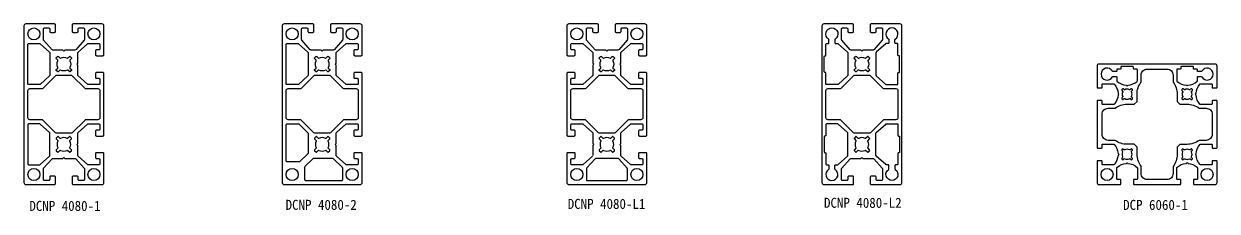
# Model space of a CAD drawing. Extents: x 2157 to 12417, y 247 to 1676.
# Drawn here: x 8692 to 9288, y 1503 to 1596 of the extents above; entities that cross this region are included whole.
import ezdxf

# ---------------------------------------------------------------- set-up
doc = ezdxf.new("R2010")
doc.units = 0
doc.header["$LTSCALE"] = 8
doc.layers.get('0').update_dxf_attribs({"linetype": 'CONTINUOUS'})
doc.layers.add('3', color=3, linetype='CONTINUOUS')
doc.layers.add('AM_0', color=7, linetype='CONTINUOUS', lineweight=30)
doc.styles.add('궁서체', font='')
doc.styles.get('궁서체').set_extended_font_data('GungsuhChe')

msp = doc.modelspace()

# ---------------------------------------------------------------- linework, layer by layer
at = {"color": 7}
for points in [[(9236.53, 1536.21, -0.214256), (9236.9, 1536.04, -0.165853), (9238.78, 1531.58), (9239.29, 1531.06), (9238.78, 1530.54, -0.165853), (9236.9, 1526.08, -0.214256), (9236.53, 1525.91), (9231.09, 1525.91, -0.414214), (9230.79, 1526.21), (9230.79, 1527.61, 0.414214), (9230.49, 1527.91), (9228.59, 1527.91, 0.414214), (9228.29, 1527.61), (9228.29, 1518.06), (9228.29, 1517.06, 0.414214), (9229.29, 1516.06), (9230.29, 1516.06), (9239.84, 1516.06, 0.414214), (9240.14, 1516.36), (9240.14, 1518.26, 0.414214), (9239.84, 1518.56), (9238.44, 1518.56, -0.414214), (9238.14, 1518.86), (9238.14, 1524.38, -0.210977), (9238.24, 1524.6, -0.176355), (9242.99, 1526.55), (9243.29, 1526.86), (9243.6, 1526.55, -0.176355), (9248.35, 1524.6, -0.210977), (9248.44, 1524.38), (9248.44, 1518.86, -0.414214), (9248.14, 1518.56), (9246.74, 1518.56, 0.414214), (9246.44, 1518.26), (9246.44, 1516.36, 0.414214), (9246.74, 1516.06), (9269.84, 1516.06, 0.414214), (9270.14, 1516.36), (9270.14, 1518.26, 0.414214), (9269.84, 1518.56), (9268.44, 1518.56, -0.414214), (9268.14, 1518.86), (9268.14, 1524.29, -0.214256), (9268.31, 1524.66, -0.165853), (9272.78, 1526.54), (9273.29, 1527.06), (9273.81, 1526.54, -0.165853), (9278.28, 1524.66, -0.214256), (9278.44, 1524.29), (9278.44, 1518.86, -0.414214), (9278.14, 1518.56), (9276.74, 1518.56, 0.414214), (9276.44, 1518.26), (9276.44, 1516.36, 0.414214), (9276.74, 1516.06), (9286.29, 1516.06), (9287.29, 1516.06, 0.414214), (9288.29, 1517.06), (9288.29, 1518.06), (9288.29, 1527.61, 0.414214), (9287.99, 1527.91), (9286.09, 1527.91, 0.414214), (9285.79, 1527.61), (9285.79, 1526.21, -0.414214), (9285.49, 1525.91), (9279.97, 1525.91, -0.210977), (9279.75, 1526.01, -0.176355), (9277.8, 1530.75), (9277.49, 1531.06), (9277.8, 1531.36, -0.176355), (9279.75, 1536.11, -0.210977), (9279.97, 1536.21), (9285.49, 1536.21, -0.414214), (9285.79, 1535.91), (9285.79, 1534.51, 0.414214), (9286.09, 1534.21), (9287.99, 1534.21, 0.414214), (9288.29, 1534.51), (9288.29, 1557.61, 0.414214), (9287.99, 1557.91), (9286.09, 1557.91, 0.414214), (9285.79, 1557.61), (9285.79, 1556.21, -0.414214), (9285.49, 1555.91), (9280.06, 1555.91, -0.214256), (9279.69, 1556.08, -0.165853), (9277.81, 1560.54), (9277.29, 1561.06), (9277.81, 1561.58, -0.165853), (9279.69, 1566.04, -0.214256), (9280.06, 1566.21), (9285.49, 1566.21, -0.414214), (9285.79, 1565.91), (9285.79, 1564.51, 0.414214), (9286.09, 1564.21), (9287.99, 1564.21, 0.414214), (9288.29, 1564.51), (9288.29, 1574.06), (9288.29, 1575.06, 0.414214), (9287.29, 1576.06), (9286.29, 1576.06), (9276.74, 1576.06), (9246.74, 1576.06), (9230.29, 1576.06), (9229.29, 1576.06, 0.414214), (9228.29, 1575.06), (9228.29, 1574.06), (9228.29, 1564.51, 0.414214), (9228.59, 1564.21), (9230.49, 1564.21, 0.414214), (9230.79, 1564.51), (9230.79, 1565.91, -0.414214), (9231.09, 1566.21), (9236.61, 1566.21, -0.210977), (9236.84, 1566.11, -0.176355), (9238.79, 1561.36), (9239.09, 1561.06), (9238.79, 1560.75, -0.176355), (9236.84, 1556.01, -0.210977), (9236.61, 1555.91), (9231.09, 1555.91, -0.414214), (9230.79, 1556.21), (9230.79, 1557.61, 0.414214), (9230.49, 1557.91), (9228.59, 1557.91, 0.414214), (9228.29, 1557.61), (9228.29, 1534.51, 0.414214), (9228.59, 1534.21), (9230.49, 1534.21, 0.414214), (9230.79, 1534.51), (9230.79, 1535.91, -0.414214), (9231.09, 1536.21)], [(9246.74, 1573.56, -0.414214), (9246.44, 1573.86), (9246.44, 1574.56, 0.414214), (9246.14, 1574.86), (9240.44, 1574.86, 0.414214), (9240.14, 1574.56), (9240.14, 1573.86, -0.414214), (9239.84, 1573.56), (9238.44, 1573.56, 0.414214), (9238.14, 1573.26), (9238.14, 1572.61, -0.414214), (9237.84, 1572.31), (9236.21, 1572.31, -0.277256), (9235.94, 1572.47, 4.008601), (9235.94, 1569.65, -0.277256), (9236.21, 1569.81), (9237.84, 1569.81, -0.414214), (9238.14, 1569.51), (9238.14, 1567.83, 0.214256), (9238.31, 1567.45, 0.165853), (9242.78, 1565.58), (9243.29, 1565.06), (9243.81, 1565.58, 0.165853), (9248.28, 1567.45, 0.214256), (9248.44, 1567.83), (9248.44, 1573.26, 0.414214), (9248.14, 1573.56)], [(9276.44, 1574.56, 0.414214), (9276.14, 1574.86), (9270.44, 1574.86, 0.414214), (9270.14, 1574.56), (9270.14, 1573.86, -0.414214), (9269.84, 1573.56), (9268.44, 1573.56, 0.414214), (9268.14, 1573.26), (9268.14, 1567.74, 0.210977), (9268.24, 1567.51, 0.176355), (9272.99, 1565.56), (9273.29, 1565.26), (9273.6, 1565.56, 0.176355), (9278.35, 1567.51, 0.210977), (9278.44, 1567.74), (9278.44, 1569.51, -0.414214), (9278.74, 1569.81), (9280.38, 1569.81, -0.277256), (9280.64, 1569.65, 4.008601), (9280.64, 1572.47, -0.277256), (9280.38, 1572.31), (9278.74, 1572.31, -0.414214), (9278.44, 1572.61), (9278.44, 1573.26, 0.414214), (9278.14, 1573.56), (9276.74, 1573.56, -0.414214), (9276.44, 1573.86)], [(9233.79, 1554.06), (9237.29, 1554.06, -0.162278), (9243.29, 1556.06), (9246.88, 1556.06), (9248.29, 1557.47), (9248.29, 1561.06, -0.162278), (9250.29, 1567.06), (9250.29, 1570.56, -0.414214), (9253.29, 1573.56), (9263.29, 1573.56, -0.414214), (9266.29, 1570.56), (9266.29, 1567.06, -0.162278), (9268.29, 1561.06), (9268.29, 1557.47), (9269.71, 1556.06), (9273.29, 1556.06, -0.162278), (9279.29, 1554.06), (9282.79, 1554.06, -0.414214), (9285.79, 1551.06), (9285.79, 1541.06, -0.414214), (9282.79, 1538.06), (9279.29, 1538.06, -0.162278), (9273.29, 1536.06), (9269.71, 1536.06), (9268.29, 1534.64), (9268.29, 1531.06, -0.162278), (9266.29, 1525.06), (9266.29, 1521.56, -0.414214), (9263.29, 1518.56), (9253.29, 1518.56, -0.414214), (9250.29, 1521.56), (9250.29, 1525.12, -0.16117), (9248.31, 1531.08), (9248.31, 1534.67), (9246.89, 1536.08), (9243.31, 1536.08, -0.161693), (9237.32, 1538.06), (9233.79, 1538.06, -0.414214), (9230.79, 1541.06), (9230.79, 1551.06, -0.414214)], [(9245.51, 1562.27, -0.331679), (9245.56, 1562.62), (9245.93, 1562.99, 0.414214), (9245.93, 1563.41), (9245.65, 1563.69, 0.414214), (9245.22, 1563.69), (9244.86, 1563.33, -0.331679), (9244.5, 1563.28, 0.253025), (9242.12, 1563.28, -0.331679), (9241.77, 1563.33), (9241.4, 1563.69, 0.414214), (9240.98, 1563.69), (9240.7, 1563.41, 0.414214), (9240.7, 1562.99), (9241.06, 1562.62, -0.331679), (9241.11, 1562.27, 0.253025), (9241.11, 1559.89, -0.331679), (9241.06, 1559.53), (9240.7, 1559.17, 0.414214), (9240.7, 1558.74), (9240.98, 1558.46, 0.414214), (9241.4, 1558.46), (9241.77, 1558.83, -0.331679), (9242.12, 1558.88, 0.253025), (9244.5, 1558.88, -0.331679), (9244.86, 1558.83), (9245.22, 1558.46, 0.414214), (9245.65, 1558.46), (9245.93, 1558.74, 0.414214), (9245.93, 1559.17), (9245.56, 1559.53, -0.331679), (9245.51, 1559.89, 0.253025)], [(9275.49, 1562.25, -0.331679), (9275.54, 1562.6), (9275.91, 1562.97, 0.414214), (9275.91, 1563.39), (9275.63, 1563.67, 0.414214), (9275.2, 1563.67), (9274.84, 1563.31, -0.331679), (9274.48, 1563.26, 0.253025), (9272.1, 1563.26, -0.331679), (9271.75, 1563.31), (9271.38, 1563.67, 0.414214), (9270.96, 1563.67), (9270.68, 1563.39, 0.414214), (9270.68, 1562.97), (9271.04, 1562.6, -0.331679), (9271.09, 1562.25, 0.253025), (9271.09, 1559.87, -0.331679), (9271.04, 1559.51), (9270.68, 1559.15, 0.414214), (9270.68, 1558.72), (9270.96, 1558.44, 0.414214), (9271.38, 1558.44), (9271.75, 1558.81, -0.331679), (9272.1, 1558.86, 0.253025), (9274.48, 1558.86, -0.331679), (9274.84, 1558.81), (9275.2, 1558.44, 0.414214), (9275.63, 1558.44), (9275.91, 1558.72, 0.414214), (9275.91, 1559.15), (9275.54, 1559.51, -0.331679), (9275.49, 1559.87, 0.253025)], [(9245.91, 1533.01, 0.414214), (9245.91, 1533.43), (9245.63, 1533.71, 0.414214), (9245.2, 1533.71), (9244.84, 1533.35, -0.331679), (9244.48, 1533.3, 0.253025), (9242.1, 1533.3, -0.331679), (9241.75, 1533.35), (9241.38, 1533.71, 0.414214), (9240.96, 1533.71), (9240.68, 1533.43, 0.414214), (9240.68, 1533.01), (9241.04, 1532.64, -0.331679), (9241.09, 1532.29, 0.253025), (9241.09, 1529.91, -0.331679), (9241.04, 1529.55), (9240.68, 1529.19, 0.414214), (9240.68, 1528.76), (9240.96, 1528.48, 0.414214), (9241.38, 1528.48), (9241.75, 1528.85, -0.331679), (9242.1, 1528.9, 0.253025), (9244.48, 1528.9, -0.331679), (9244.84, 1528.85), (9245.2, 1528.48, 0.414214), (9245.63, 1528.48), (9245.91, 1528.76, 0.414214), (9245.91, 1529.19), (9245.54, 1529.55, -0.331679), (9245.49, 1529.91, 0.253025), (9245.49, 1532.29, -0.331679), (9245.54, 1532.64)], [(9275.52, 1529.53, -0.331679), (9275.47, 1529.89, 0.253025), (9275.47, 1532.27, -0.331679), (9275.52, 1532.62), (9275.89, 1532.99, 0.414214), (9275.89, 1533.41), (9275.61, 1533.69, 0.414214), (9275.18, 1533.69), (9274.82, 1533.33, -0.331679), (9274.46, 1533.28, 0.253025), (9272.08, 1533.28, -0.331679), (9271.73, 1533.33), (9271.36, 1533.69, 0.414214), (9270.94, 1533.69), (9270.66, 1533.41, 0.414214), (9270.66, 1532.99), (9271.02, 1532.62, -0.331679), (9271.07, 1532.27, 0.253025), (9271.07, 1529.89, -0.331679), (9271.02, 1529.53), (9270.66, 1529.17, 0.414214), (9270.66, 1528.74), (9270.94, 1528.46, 0.414214), (9271.36, 1528.46), (9271.73, 1528.83, -0.331679), (9272.08, 1528.88, 0.253025), (9274.46, 1528.88, -0.331679), (9274.82, 1528.83), (9275.18, 1528.46, 0.414214), (9275.61, 1528.46), (9275.89, 1528.74, 0.414214), (9275.89, 1529.17)]]:
    msp.add_lwpolyline(points, format="xyb", close=True, dxfattribs=at)
for centre in [(9233.29, 1521.06), (9283.29, 1521.06)]:
    msp.add_circle(centre, 3, dxfattribs=at)
at = {"layer": '3', "color": 7, "lineweight": -3}
for points in [[(8727.88, 1571.41), (8727.88, 1569.46, 0.414214), (8728.38, 1568.96), (8729.58, 1568.96, -0.414214), (8730.08, 1568.46), (8730.08, 1566.31, -0.414214), (8729.58, 1565.81), (8724.08, 1565.81), (8719.08, 1570.29), (8719.08, 1575.56), (8718.58, 1576.06), (8719.08, 1576.56), (8719.08, 1581.6, -0.213051), (8719.25, 1581.97), (8723.94, 1586.18, -0.18485), (8724.27, 1586.31), (8729.58, 1586.31, -0.414214), (8730.08, 1585.81), (8730.08, 1583.66, -0.414214), (8729.58, 1583.16), (8728.38, 1583.16, 0.414214), (8727.88, 1582.66), (8727.88, 1580.71, 0.414214), (8728.38, 1580.21), (8731.58, 1580.21, 0.414214), (8732.08, 1580.71), (8732.08, 1595.06, 0.414214), (8731.08, 1596.06), (8716.73, 1596.06, 0.414214), (8716.23, 1595.56), (8716.23, 1592.36, 0.414214), (8716.73, 1591.86), (8718.68, 1591.86, 0.414214), (8719.18, 1592.36), (8719.18, 1593.56, -0.414214), (8719.68, 1594.06), (8721.83, 1594.06, -0.414214), (8722.33, 1593.56), (8722.33, 1588.25, -0.18485), (8722.2, 1587.92), (8717.99, 1583.22, -0.213051), (8717.62, 1583.06), (8712.58, 1583.06), (8712.08, 1582.56), (8711.58, 1583.06), (8706.54, 1583.06, -0.213051), (8706.17, 1583.22), (8701.96, 1587.92, -0.18485), (8701.83, 1588.25), (8701.83, 1593.56, -0.414214), (8702.33, 1594.06), (8704.48, 1594.06, -0.414214), (8704.98, 1593.56), (8704.98, 1592.36, 0.414214), (8705.48, 1591.86), (8707.43, 1591.86, 0.414214), (8707.93, 1592.36), (8707.93, 1595.56, 0.414214), (8707.43, 1596.06), (8693.08, 1596.06, 0.414214), (8692.08, 1595.06), (8692.08, 1517.06, 0.414214), (8693.08, 1516.06), (8707.43, 1516.06, 0.414214), (8707.93, 1516.56), (8707.93, 1519.76, 0.414214), (8707.43, 1520.26), (8705.48, 1520.26, 0.414214), (8704.98, 1519.76), (8704.98, 1518.56, -0.414214), (8704.48, 1518.06), (8702.33, 1518.06, -0.414214), (8701.83, 1518.56), (8701.83, 1523.87, -0.18485), (8701.96, 1524.2), (8706.17, 1528.89, -0.213051), (8706.54, 1529.06), (8711.58, 1529.06), (8712.08, 1529.56), (8712.58, 1529.06), (8717.62, 1529.06, -0.213051), (8717.99, 1528.89), (8722.2, 1524.2, -0.18485), (8722.33, 1523.87), (8722.33, 1518.56, -0.414214), (8721.83, 1518.06), (8719.68, 1518.06, -0.414214), (8719.18, 1518.56), (8719.18, 1519.76, 0.414214), (8718.68, 1520.26), (8716.73, 1520.26, 0.414214), (8716.23, 1519.76), (8716.23, 1516.56, 0.414214), (8716.73, 1516.06), (8731.08, 1516.06, 0.414214), (8732.08, 1517.06), (8732.08, 1531.41, 0.414214), (8731.58, 1531.91), (8728.38, 1531.91, 0.414214), (8727.88, 1531.41), (8727.88, 1529.46, 0.414214), (8728.38, 1528.96), (8729.58, 1528.96, -0.414214), (8730.08, 1528.46), (8730.08, 1526.31, -0.414214), (8729.58, 1525.81), (8724.27, 1525.81, -0.18485), (8723.94, 1525.94), (8719.25, 1530.14, -0.213051), (8719.08, 1530.52), (8719.08, 1535.56), (8718.58, 1536.06), (8719.08, 1536.56), (8719.08, 1541.6, -0.213051), (8719.25, 1541.97), (8723.94, 1546.18, -0.18485), (8724.27, 1546.31), (8729.58, 1546.31, -0.414214), (8730.08, 1545.81), (8730.08, 1543.66, -0.414214), (8729.58, 1543.16), (8728.38, 1543.16, 0.414214), (8727.88, 1542.66), (8727.88, 1540.71, 0.414214), (8728.38, 1540.21), (8731.58, 1540.21, 0.414214), (8732.08, 1540.71), (8732.08, 1571.41, 0.414214), (8731.58, 1571.91), (8728.38, 1571.91, 0.414214)], [(8856.93, 1571.41), (8856.93, 1569.46, 0.414214), (8857.43, 1568.96), (8858.63, 1568.96, -0.414214), (8859.13, 1568.46), (8859.13, 1566.31, -0.414214), (8858.63, 1565.81), (8853.13, 1565.81), (8848.13, 1570.29), (8848.13, 1575.56), (8847.63, 1576.06), (8848.13, 1576.56), (8848.13, 1581.6, -0.213051), (8848.29, 1581.97), (8852.99, 1586.18, -0.18485), (8853.32, 1586.31), (8858.63, 1586.31, -0.414214), (8859.13, 1585.81), (8859.13, 1583.66, -0.414214), (8858.63, 1583.16), (8857.43, 1583.16, 0.414214), (8856.93, 1582.66), (8856.93, 1580.71, 0.414214), (8857.43, 1580.21), (8860.63, 1580.21, 0.414214), (8861.13, 1580.71), (8861.13, 1595.06, 0.414214), (8860.13, 1596.06), (8845.78, 1596.06, 0.414214), (8845.28, 1595.56), (8845.28, 1592.36, 0.414214), (8845.78, 1591.86), (8847.73, 1591.86, 0.414214), (8848.23, 1592.36), (8848.23, 1593.56, -0.414214), (8848.73, 1594.06), (8850.88, 1594.06, -0.414214), (8851.38, 1593.56), (8851.38, 1588.25, -0.18485), (8851.25, 1587.92), (8847.04, 1583.22, -0.213051), (8846.67, 1583.06), (8841.63, 1583.06), (8841.13, 1582.56), (8840.63, 1583.06), (8835.59, 1583.06, -0.213051), (8835.21, 1583.22), (8831.01, 1587.92, -0.18485), (8830.88, 1588.25), (8830.88, 1593.56, -0.414214), (8831.38, 1594.06), (8833.53, 1594.06, -0.414214), (8834.03, 1593.56), (8834.03, 1592.36, 0.414214), (8834.53, 1591.86), (8836.48, 1591.86, 0.414214), (8836.98, 1592.36), (8836.98, 1595.56, 0.414214), (8836.48, 1596.06), (8822.13, 1596.06, 0.414214), (8821.13, 1595.06), (8821.13, 1517.06, 0.414214), (8822.13, 1516.06), (8860.13, 1516.06, 0.414214), (8861.13, 1517.06), (8861.13, 1531.41, 0.414214), (8860.63, 1531.91), (8857.43, 1531.91, 0.414214), (8856.93, 1531.41), (8856.93, 1529.46, 0.414214), (8857.43, 1528.96), (8858.63, 1528.96, -0.414214), (8859.13, 1528.46), (8859.13, 1526.31, -0.414214), (8858.63, 1525.81), (8853.32, 1525.81, -0.18485), (8852.99, 1525.94), (8848.29, 1530.14, -0.213051), (8848.13, 1530.52), (8848.13, 1535.56), (8847.63, 1536.06), (8848.13, 1536.56), (8848.13, 1541.6, -0.213051), (8848.29, 1541.97), (8852.99, 1546.18, -0.18485), (8853.32, 1546.31), (8858.63, 1546.31, -0.414214), (8859.13, 1545.81), (8859.13, 1543.66, -0.414214), (8858.63, 1543.16), (8857.43, 1543.16, 0.414214), (8856.93, 1542.66), (8856.93, 1540.71, 0.414214), (8857.43, 1540.21), (8860.63, 1540.21, 0.414214), (8861.13, 1540.71), (8861.13, 1571.41, 0.414214), (8860.63, 1571.91), (8857.43, 1571.91, 0.414214)], [(9111.32, 1583.06), (9110.82, 1582.56), (9110.32, 1583.06), (9105.28, 1583.06, -0.213051), (9104.91, 1583.22), (9100.7, 1587.92, -0.18485), (9100.57, 1588.25), (9100.57, 1593.56, -0.414214), (9101.07, 1594.06), (9103.22, 1594.06, -0.414214), (9103.72, 1593.56), (9103.72, 1592.36, 0.414214), (9104.22, 1591.86), (9106.17, 1591.86, 0.414214), (9106.67, 1592.36), (9106.67, 1595.56, 0.414214), (9106.17, 1596.06), (9091.82, 1596.06, 0.414214), (9090.82, 1595.06), (9090.82, 1517.06, 0.414214), (9091.82, 1516.06), (9106.17, 1516.06, 0.414214), (9106.67, 1516.56), (9106.67, 1519.76, 0.414214), (9106.17, 1520.26), (9104.22, 1520.26, 0.414214), (9103.72, 1519.76), (9103.72, 1518.56, -0.414214), (9103.22, 1518.06), (9101.07, 1518.06, -0.414214), (9100.57, 1518.56), (9100.57, 1523.87, -0.18485), (9100.7, 1524.2), (9104.91, 1528.89, -0.213051), (9105.28, 1529.06), (9110.32, 1529.06), (9110.82, 1529.56), (9111.32, 1529.06), (9116.36, 1529.06, -0.213051), (9116.73, 1528.89), (9120.94, 1524.2, -0.18485), (9121.07, 1523.87), (9121.07, 1518.56, -0.414214), (9120.57, 1518.06), (9118.42, 1518.06, -0.414214), (9117.92, 1518.56), (9117.92, 1519.76, 0.414214), (9117.42, 1520.26), (9115.47, 1520.26, 0.414214), (9114.97, 1519.76), (9114.97, 1516.56, 0.414214), (9115.47, 1516.06), (9129.82, 1516.06, 0.414214), (9130.82, 1517.06), (9130.82, 1595.06, 0.414214), (9129.82, 1596.06), (9115.47, 1596.06, 0.414214), (9114.97, 1595.56), (9114.97, 1592.36, 0.414214), (9115.47, 1591.86), (9117.42, 1591.86, 0.414214), (9117.92, 1592.36), (9117.92, 1593.56, -0.414214), (9118.42, 1594.06), (9120.57, 1594.06, -0.414214), (9121.07, 1593.56), (9121.07, 1588.25, -0.18485), (9120.94, 1587.92), (9116.73, 1583.22, -0.213051), (9116.36, 1583.06)], [(9097.32, 1588.29), (9097.32, 1586.61, 0.414214), (9097.62, 1586.31), (9098.63, 1586.31, -0.18485), (9098.96, 1586.18), (9103.65, 1581.97, -0.213051), (9103.82, 1581.6), (9103.82, 1576.06), (9103.82, 1570.52, -0.213051), (9103.65, 1570.14), (9098.96, 1565.94, -0.18485), (9098.63, 1565.81), (9093.32, 1565.81, -0.414214), (9092.82, 1566.31), (9092.82, 1571.61, 0.414214), (9092.52, 1571.91), (9092.32, 1571.91, -0.414214), (9092.02, 1572.21), (9092.02, 1579.91, -0.414214), (9092.32, 1580.21), (9092.52, 1580.21, 0.414214), (9092.82, 1580.51), (9092.82, 1585.81, -0.414214), (9093.32, 1586.31), (9094.02, 1586.31, 0.414214), (9094.32, 1586.61), (9094.32, 1588.29, 0.253709), (9094.18, 1588.54, -3.369924), (9097.46, 1588.54, 0.253709)], [(9124.32, 1588.29), (9124.32, 1586.61, -0.414214), (9124.02, 1586.31), (9123.01, 1586.31, 0.18485), (9122.68, 1586.18), (9117.99, 1581.97, 0.213051), (9117.82, 1581.6), (9117.82, 1576.06), (9117.82, 1570.52, 0.213051), (9117.99, 1570.14), (9122.68, 1565.94, 0.18485), (9123.01, 1565.81), (9128.32, 1565.81, 0.414214), (9128.82, 1566.31), (9128.82, 1571.61, -0.414214), (9129.12, 1571.91), (9129.32, 1571.91, 0.414214), (9129.62, 1572.21), (9129.62, 1579.91, 0.414214), (9129.32, 1580.21), (9129.12, 1580.21, -0.414214), (9128.82, 1580.51), (9128.82, 1585.81, 0.414214), (9128.32, 1586.31), (9127.62, 1586.31, -0.414214), (9127.32, 1586.61), (9127.32, 1588.29, -0.253709), (9127.46, 1588.54, 3.369924), (9124.18, 1588.54, -0.253709)], [(8694.08, 1566.31), (8694.08, 1585.81, -0.414214), (8694.58, 1586.31), (8699.89, 1586.31, -0.18485), (8700.22, 1586.18), (8704.91, 1581.97, -0.213051), (8705.08, 1581.6), (8705.08, 1576.06), (8705.08, 1570.52, -0.213051), (8704.91, 1570.14), (8700.22, 1565.94, -0.18485), (8699.89, 1565.81), (8694.58, 1565.81, -0.414214)], [(8823.13, 1566.31), (8823.13, 1585.81, -0.414214), (8823.63, 1586.31), (8828.94, 1586.31, -0.18485), (8829.27, 1586.18), (8833.96, 1581.97, -0.213051), (8834.13, 1581.6), (8834.13, 1576.06), (8834.13, 1570.52, -0.213051), (8833.96, 1570.14), (8829.27, 1565.94, -0.18485), (8828.94, 1565.81), (8823.63, 1565.81, -0.414214)], [(8730.08, 1556.06), (8730.08, 1549.31, -0.414214), (8729.08, 1548.31), (8723.17, 1548.31, 0.198912), (8722.46, 1548.01), (8716.29, 1541.85, -0.198912), (8715.59, 1541.56), (8708.57, 1541.56, -0.198912), (8707.87, 1541.85), (8701.7, 1548.01, 0.198912), (8700.99, 1548.31), (8695.08, 1548.31, -0.414214), (8694.08, 1549.31), (8694.08, 1556.06), (8694.08, 1562.81, -0.414214), (8695.08, 1563.81), (8700.99, 1563.81, 0.198912), (8701.7, 1564.1), (8707.87, 1570.26, -0.198912), (8708.57, 1570.56), (8715.59, 1570.56, -0.198912), (8716.29, 1570.26), (8722.46, 1564.1, 0.198912), (8723.17, 1563.81), (8729.08, 1563.81, -0.414214), (8730.08, 1562.81)], [(8859.13, 1556.06), (8859.13, 1549.31, -0.414214), (8858.13, 1548.31), (8852.21, 1548.31, 0.198912), (8851.51, 1548.01), (8845.34, 1541.85, -0.198912), (8844.64, 1541.56), (8837.62, 1541.56, -0.198912), (8836.91, 1541.85), (8830.75, 1548.01, 0.198912), (8830.04, 1548.31), (8824.13, 1548.31, -0.414214), (8823.13, 1549.31), (8823.13, 1556.06), (8823.13, 1562.81, -0.414214), (8824.13, 1563.81), (8830.04, 1563.81, 0.198912), (8830.75, 1564.1), (8836.91, 1570.26, -0.198912), (8837.62, 1570.56), (8844.64, 1570.56, -0.198912), (8845.34, 1570.26), (8851.51, 1564.1, 0.198912), (8852.21, 1563.81), (8858.13, 1563.81, -0.414214), (8859.13, 1562.81)], [(9001.37, 1556.06), (9001.37, 1549.31, -0.414214), (9000.37, 1548.31), (8994.45, 1548.31, 0.198912), (8993.75, 1548.01), (8987.58, 1541.85, -0.198912), (8986.88, 1541.56), (8979.86, 1541.56, -0.198912), (8979.15, 1541.85), (8972.99, 1548.01, 0.198912), (8972.28, 1548.31), (8966.37, 1548.31, -0.414214), (8965.37, 1549.31), (8965.37, 1556.06), (8965.37, 1562.81, -0.414214), (8966.37, 1563.81), (8972.28, 1563.81, 0.198912), (8972.99, 1564.1), (8979.15, 1570.26, -0.198912), (8979.86, 1570.56), (8986.88, 1570.56, -0.198912), (8987.58, 1570.26), (8993.75, 1564.1, 0.198912), (8994.45, 1563.81), (9000.37, 1563.81, -0.414214), (9001.37, 1562.81)], [(9128.82, 1556.06), (9128.82, 1549.31, -0.414214), (9127.82, 1548.31), (9121.91, 1548.31, 0.198912), (9121.2, 1548.01), (9115.04, 1541.85, -0.198912), (9114.33, 1541.56), (9107.31, 1541.56, -0.198912), (9106.61, 1541.85), (9100.44, 1548.01, 0.198912), (9099.73, 1548.31), (9093.82, 1548.31, -0.414214), (9092.82, 1549.31), (9092.82, 1556.06), (9092.82, 1562.81, -0.414214), (9093.82, 1563.81), (9099.73, 1563.81, 0.198912), (9100.44, 1564.1), (9106.61, 1570.26, -0.198912), (9107.31, 1570.56), (9114.33, 1570.56, -0.198912), (9115.04, 1570.26), (9121.2, 1564.1, 0.198912), (9121.91, 1563.81), (9127.82, 1563.81, -0.414214), (9128.82, 1562.81)], [(8694.08, 1545.81), (8694.08, 1526.31, 0.414214), (8694.58, 1525.81), (8699.89, 1525.81, 0.18485), (8700.22, 1525.94), (8704.91, 1530.14, 0.213051), (8705.08, 1530.52), (8705.08, 1536.06), (8705.08, 1541.6, 0.213051), (8704.91, 1541.97), (8700.22, 1546.18, 0.18485), (8699.89, 1546.31), (8694.58, 1546.31, 0.414214)], [(8823.63, 1527.31, -0.414214), (8823.13, 1527.81), (8823.13, 1545.81, -0.414214), (8823.63, 1546.31), (8829.23, 1546.31, -0.198912), (8829.59, 1546.16), (8833.98, 1541.77, -0.198912), (8834.13, 1541.41), (8834.13, 1531.76, -0.198912), (8833.98, 1531.41), (8830.03, 1527.45, -0.198912), (8829.67, 1527.31)], [(9097.32, 1523.82), (9097.32, 1525.51, -0.414214), (9097.62, 1525.81), (9098.63, 1525.81, 0.18485), (9098.96, 1525.94), (9103.65, 1530.14, 0.213051), (9103.82, 1530.52), (9103.82, 1536.06), (9103.82, 1541.6, 0.213051), (9103.65, 1541.97), (9098.96, 1546.18, 0.18485), (9098.63, 1546.31), (9093.32, 1546.31, 0.414214), (9092.82, 1545.81), (9092.82, 1540.51, -0.414214), (9092.52, 1540.21), (9092.32, 1540.21, 0.414214), (9092.02, 1539.91), (9092.02, 1532.21, 0.414214), (9092.32, 1531.91), (9092.52, 1531.91, -0.414214), (9092.82, 1531.61), (9092.82, 1526.31, 0.414214), (9093.32, 1525.81), (9094.02, 1525.81, -0.414214), (9094.32, 1525.51), (9094.32, 1523.82, -0.253709), (9094.18, 1523.57, 3.369924), (9097.46, 1523.57, -0.253709)], [(9124.32, 1523.82), (9124.32, 1525.51, 0.414214), (9124.02, 1525.81), (9123.01, 1525.81, -0.18485), (9122.68, 1525.94), (9117.99, 1530.14, -0.213051), (9117.82, 1530.52), (9117.82, 1536.06), (9117.82, 1541.6, -0.213051), (9117.99, 1541.97), (9122.68, 1546.18, -0.18485), (9123.01, 1546.31), (9128.32, 1546.31, -0.414214), (9128.82, 1545.81), (9128.82, 1540.51, 0.414214), (9129.12, 1540.21), (9129.32, 1540.21, -0.414214), (9129.62, 1539.91), (9129.62, 1532.21, -0.414214), (9129.32, 1531.91), (9129.12, 1531.91, 0.414214), (9128.82, 1531.61), (9128.82, 1526.31, -0.414214), (9128.32, 1525.81), (9127.62, 1525.81, 0.414214), (9127.32, 1525.51), (9127.32, 1523.82, 0.253709), (9127.46, 1523.57, -3.369924), (9124.18, 1523.57, 0.253709)], [(8832.38, 1524.6), (8832.38, 1518.56, 0.414214), (8832.88, 1518.06), (8850.88, 1518.06, 0.414214), (8851.38, 1518.56), (8851.38, 1524.16, 0.198912), (8851.23, 1524.52), (8846.84, 1528.91, 0.198912), (8846.48, 1529.06), (8836.83, 1529.06, 0.198912), (8836.48, 1528.91), (8832.52, 1524.96, 0.198912)], [(8973.62, 1518.06), (8993.12, 1518.06, 0.414214), (8993.62, 1518.56), (8993.62, 1523.87, 0.18485), (8993.49, 1524.2), (8989.28, 1528.89, 0.213051), (8988.91, 1529.06), (8983.37, 1529.06), (8977.83, 1529.06, 0.213051), (8977.45, 1528.89), (8973.25, 1524.2, 0.18485), (8973.12, 1523.87), (8973.12, 1518.56, 0.414214)]]:
    msp.add_lwpolyline(points, format="xyb", close=True, dxfattribs=at)
msp.add_lwpolyline([(8976.2, 1530.14), (8971.51, 1525.94, -0.18485), (8971.18, 1525.81), (8965.87, 1525.81, -0.414214), (8965.37, 1526.31), (8965.37, 1528.46, -0.414214), (8965.87, 1528.96), (8967.07, 1528.96, 0.414214), (8967.57, 1529.46), (8967.57, 1531.41, 0.414214), (8967.07, 1531.91), (8963.87, 1531.91, 0.414214), (8963.37, 1531.41), (8963.37, 1517.06, 0.414214), (8964.37, 1516.06), (9002.37, 1516.06, 0.414214), (9003.37, 1517.06), (9003.37, 1531.41, 0.414214), (9002.87, 1531.91), (8999.67, 1531.91, 0.414214), (8999.17, 1531.41), (8999.17, 1529.46, 0.414214), (8999.67, 1528.96), (9000.87, 1528.96, -0.414214), (9001.37, 1528.46), (9001.37, 1526.31, -0.414214), (9000.87, 1525.81), (8995.56, 1525.81, -0.18485), (8995.23, 1525.94), (8990.54, 1530.14, -0.213051), (8990.37, 1530.52), (8990.37, 1535.56), (8989.87, 1536.06), (8990.37, 1536.56), (8990.37, 1541.6, -0.213051), (8990.54, 1541.97), (8995.23, 1546.18, -0.18485), (8995.56, 1546.31), (9000.87, 1546.31, -0.414214), (9001.37, 1545.81), (9001.37, 1543.66, -0.414214), (9000.87, 1543.16), (8999.67, 1543.16, 0.414214), (8999.17, 1542.66), (8999.17, 1540.71, 0.414214), (8999.67, 1540.21), (9002.87, 1540.21, 0.414214), (9003.37, 1540.71), (9003.37, 1571.41, 0.414214), (9002.87, 1571.91), (8999.67, 1571.91, 0.414214), (8999.17, 1571.41), (8999.17, 1569.46, 0.414214), (8999.67, 1568.96), (9000.87, 1568.96, -0.414214), (9001.37, 1568.46), (9001.37, 1566.31, -0.414214), (9000.87, 1565.81), (8995.37, 1565.81), (8990.37, 1570.29), (8990.37, 1575.56), (8989.87, 1576.06), (8990.37, 1576.56), (8990.37, 1581.6, -0.213051), (8990.54, 1581.97), (8995.23, 1586.18, -0.18485), (8995.56, 1586.31), (9000.87, 1586.31, -0.414214), (9001.37, 1585.81), (9001.37, 1583.66, -0.414214), (9000.87, 1583.16), (8999.67, 1583.16, 0.414214), (8999.17, 1582.66), (8999.17, 1580.71, 0.414214), (8999.67, 1580.21), (9002.87, 1580.21, 0.414214), (9003.37, 1580.71), (9003.37, 1595.06, 0.414214), (9002.37, 1596.06), (8988.02, 1596.06, 0.414214), (8987.52, 1595.56), (8987.52, 1592.36, 0.414214), (8988.02, 1591.86), (8989.97, 1591.86, 0.414214), (8990.47, 1592.36), (8990.47, 1593.56, -0.414214), (8990.97, 1594.06), (8993.12, 1594.06, -0.414214), (8993.62, 1593.56), (8993.62, 1588.25, -0.18485), (8993.49, 1587.92), (8989.28, 1583.22, -0.213051), (8988.91, 1583.06), (8983.87, 1583.06), (8983.37, 1582.56), (8982.87, 1583.06), (8977.83, 1583.06, -0.213051), (8977.45, 1583.22), (8973.25, 1587.92, -0.18485), (8973.12, 1588.25), (8973.12, 1593.56, -0.414214), (8973.62, 1594.06), (8975.77, 1594.06, -0.414214), (8976.27, 1593.56), (8976.27, 1592.36, 0.414214), (8976.77, 1591.86), (8978.72, 1591.86, 0.414214), (8979.22, 1592.36), (8979.22, 1595.56, 0.414214), (8978.72, 1596.06), (8964.37, 1596.06, 0.414214), (8963.37, 1595.06), (8963.37, 1580.71, 0.414214), (8963.87, 1580.21), (8967.07, 1580.21, 0.414214), (8967.57, 1580.71), (8967.57, 1582.66, 0.414214), (8967.07, 1583.16), (8965.87, 1583.16, -0.414214), (8965.37, 1583.66), (8965.37, 1585.81, -0.414214), (8965.87, 1586.31), (8971.18, 1586.31, -0.18485), (8971.51, 1586.18), (8976.2, 1581.97, -0.213051), (8976.37, 1581.6), (8976.37, 1576.56), (8976.87, 1576.06), (8976.37, 1575.56), (8976.37, 1570.29), (8971.37, 1565.81), (8965.87, 1565.81, -0.414214), (8965.37, 1566.31), (8965.37, 1568.46, -0.414214), (8965.87, 1568.96), (8967.07, 1568.96, 0.414214), (8967.57, 1569.46), (8967.57, 1571.41, 0.414214), (8967.07, 1571.91), (8963.87, 1571.91, 0.414214), (8963.37, 1571.41), (8963.37, 1540.71, 0.414214), (8963.87, 1540.21), (8967.07, 1540.21, 0.414214), (8967.57, 1540.71), (8967.57, 1542.66, 0.414214), (8967.07, 1543.16), (8965.87, 1543.16, -0.414214), (8965.37, 1543.66), (8965.37, 1545.81, -0.414214), (8965.87, 1546.31), (8971.18, 1546.31, -0.18485), (8971.51, 1546.18), (8976.2, 1541.97, -0.213051), (8976.37, 1541.6), (8976.37, 1536.56), (8976.87, 1536.06), (8976.37, 1535.56), (8976.37, 1530.52)], format="xyb", dxfattribs=at)
at = {"layer": '3', "color": 7}
for points in [[(8709.09, 1577.68, 0.33241), (8709.04, 1578.04), (8708.3, 1578.78, -0.414214), (8708.3, 1579.21), (8708.93, 1579.84, -0.414214), (8709.36, 1579.84), (8710.1, 1579.1, 0.33241), (8710.46, 1579.04, -0.254426), (8713.71, 1579.04, 0.33241), (8714.06, 1579.1), (8714.8, 1579.84, -0.414214), (8715.23, 1579.84), (8715.86, 1579.21, -0.414214), (8715.86, 1578.78), (8715.12, 1578.04, 0.33241), (8715.07, 1577.68, -0.254426), (8715.07, 1574.43, 0.33241), (8715.12, 1574.08), (8715.86, 1573.33, -0.414214), (8715.86, 1572.91), (8715.23, 1572.28, -0.414214), (8714.8, 1572.28), (8714.06, 1573.02, 0.33241), (8713.71, 1573.07, -0.254426), (8710.46, 1573.07, 0.33241), (8710.1, 1573.02), (8709.36, 1572.28, -0.414214), (8708.93, 1572.28), (8708.3, 1572.91, -0.414214), (8708.3, 1573.33), (8709.04, 1574.08, 0.33241), (8709.09, 1574.43, -0.254426)], [(8838.14, 1577.68, 0.33241), (8838.09, 1578.04), (8837.35, 1578.78, -0.414214), (8837.35, 1579.21), (8837.98, 1579.84, -0.414214), (8838.4, 1579.84), (8839.15, 1579.1, 0.33241), (8839.5, 1579.04, -0.254426), (8842.75, 1579.04, 0.33241), (8843.11, 1579.1), (8843.85, 1579.84, -0.414214), (8844.28, 1579.84), (8844.91, 1579.21, -0.414214), (8844.91, 1578.78), (8844.17, 1578.04, 0.33241), (8844.11, 1577.68, -0.254426), (8844.11, 1574.43, 0.33241), (8844.17, 1574.08), (8844.91, 1573.33, -0.414214), (8844.91, 1572.91), (8844.28, 1572.28, -0.414214), (8843.85, 1572.28), (8843.11, 1573.02, 0.33241), (8842.75, 1573.07, -0.254426), (8839.5, 1573.07, 0.33241), (8839.15, 1573.02), (8838.4, 1572.28, -0.414214), (8837.98, 1572.28), (8837.35, 1572.91, -0.414214), (8837.35, 1573.33), (8838.09, 1574.08, 0.33241), (8838.14, 1574.43, -0.254426)], [(8980.38, 1577.68, 0.33241), (8980.33, 1578.04), (8979.59, 1578.78, -0.414214), (8979.59, 1579.21), (8980.22, 1579.84, -0.414214), (8980.65, 1579.84), (8981.39, 1579.1, 0.33241), (8981.74, 1579.04, -0.254426), (8984.99, 1579.04, 0.33241), (8985.35, 1579.1), (8986.09, 1579.84, -0.414214), (8986.52, 1579.84), (8987.15, 1579.21, -0.414214), (8987.15, 1578.78), (8986.41, 1578.04, 0.33241), (8986.36, 1577.68, -0.254426), (8986.36, 1574.43, 0.33241), (8986.41, 1574.08), (8987.15, 1573.33, -0.414214), (8987.15, 1572.91), (8986.52, 1572.28, -0.414214), (8986.09, 1572.28), (8985.35, 1573.02, 0.33241), (8984.99, 1573.07, -0.254426), (8981.74, 1573.07, 0.33241), (8981.39, 1573.02), (8980.65, 1572.28, -0.414214), (8980.22, 1572.28), (8979.59, 1572.91, -0.414214), (8979.59, 1573.33), (8980.33, 1574.08, 0.33241), (8980.38, 1574.43, -0.254426)], [(9107.83, 1577.68, 0.33241), (9107.78, 1578.04), (9107.04, 1578.78, -0.414214), (9107.04, 1579.21), (9107.67, 1579.84, -0.414214), (9108.1, 1579.84), (9108.84, 1579.1, 0.33241), (9109.2, 1579.04, -0.254426), (9112.45, 1579.04, 0.33241), (9112.8, 1579.1), (9113.54, 1579.84, -0.414214), (9113.97, 1579.84), (9114.6, 1579.21, -0.414214), (9114.6, 1578.78), (9113.86, 1578.04, 0.33241), (9113.81, 1577.68, -0.254426), (9113.81, 1574.43, 0.33241), (9113.86, 1574.08), (9114.6, 1573.33, -0.414214), (9114.6, 1572.91), (9113.97, 1572.28, -0.414214), (9113.54, 1572.28), (9112.8, 1573.02, 0.33241), (9112.45, 1573.07, -0.254426), (9109.2, 1573.07, 0.33241), (9108.84, 1573.02), (9108.1, 1572.28, -0.414214), (9107.67, 1572.28), (9107.04, 1572.91, -0.414214), (9107.04, 1573.33), (9107.78, 1574.08, 0.33241), (9107.83, 1574.43, -0.254426)], [(8709.09, 1534.43, -0.33241), (8709.04, 1534.08), (8708.3, 1533.33, 0.414214), (8708.3, 1532.91), (8708.93, 1532.28, 0.414214), (8709.36, 1532.28), (8710.1, 1533.02, -0.33241), (8710.46, 1533.07, 0.254426), (8713.71, 1533.07, -0.33241), (8714.06, 1533.02), (8714.8, 1532.28, 0.414214), (8715.23, 1532.28), (8715.86, 1532.91, 0.414214), (8715.86, 1533.33), (8715.12, 1534.08, -0.33241), (8715.07, 1534.43, 0.254426), (8715.07, 1537.68, -0.33241), (8715.12, 1538.04), (8715.86, 1538.78, 0.414214), (8715.86, 1539.21), (8715.23, 1539.84, 0.414214), (8714.8, 1539.84), (8714.06, 1539.1, -0.33241), (8713.71, 1539.04, 0.254426), (8710.46, 1539.04, -0.33241), (8710.1, 1539.1), (8709.36, 1539.84, 0.414214), (8708.93, 1539.84), (8708.3, 1539.21, 0.414214), (8708.3, 1538.78), (8709.04, 1538.04, -0.33241), (8709.09, 1537.68, 0.254426)], [(8838.14, 1534.43, -0.33241), (8838.09, 1534.08), (8837.35, 1533.33, 0.414214), (8837.35, 1532.91), (8837.98, 1532.28, 0.414214), (8838.4, 1532.28), (8839.15, 1533.02, -0.33241), (8839.5, 1533.07, 0.254426), (8842.75, 1533.07, -0.33241), (8843.11, 1533.02), (8843.85, 1532.28, 0.414214), (8844.28, 1532.28), (8844.91, 1532.91, 0.414214), (8844.91, 1533.33), (8844.17, 1534.08, -0.33241), (8844.11, 1534.43, 0.254426), (8844.11, 1537.68, -0.33241), (8844.17, 1538.04), (8844.91, 1538.78, 0.414214), (8844.91, 1539.21), (8844.28, 1539.84, 0.414214), (8843.85, 1539.84), (8843.11, 1539.1, -0.33241), (8842.75, 1539.04, 0.254426), (8839.5, 1539.04, -0.33241), (8839.15, 1539.1), (8838.4, 1539.84, 0.414214), (8837.98, 1539.84), (8837.35, 1539.21, 0.414214), (8837.35, 1538.78), (8838.09, 1538.04, -0.33241), (8838.14, 1537.68, 0.254426)], [(8980.38, 1534.43, -0.33241), (8980.33, 1534.08), (8979.59, 1533.33, 0.414214), (8979.59, 1532.91), (8980.22, 1532.28, 0.414214), (8980.65, 1532.28), (8981.39, 1533.02, -0.33241), (8981.74, 1533.07, 0.254426), (8984.99, 1533.07, -0.33241), (8985.35, 1533.02), (8986.09, 1532.28, 0.414214), (8986.52, 1532.28), (8987.15, 1532.91, 0.414214), (8987.15, 1533.33), (8986.41, 1534.08, -0.33241), (8986.36, 1534.43, 0.254426), (8986.36, 1537.68, -0.33241), (8986.41, 1538.04), (8987.15, 1538.78, 0.414214), (8987.15, 1539.21), (8986.52, 1539.84, 0.414214), (8986.09, 1539.84), (8985.35, 1539.1, -0.33241), (8984.99, 1539.04, 0.254426), (8981.74, 1539.04, -0.33241), (8981.39, 1539.1), (8980.65, 1539.84, 0.414214), (8980.22, 1539.84), (8979.59, 1539.21, 0.414214), (8979.59, 1538.78), (8980.33, 1538.04, -0.33241), (8980.38, 1537.68, 0.254426)], [(9107.83, 1534.43, -0.33241), (9107.78, 1534.08), (9107.04, 1533.33, 0.414214), (9107.04, 1532.91), (9107.67, 1532.28, 0.414214), (9108.1, 1532.28), (9108.84, 1533.02, -0.33241), (9109.2, 1533.07, 0.254426), (9112.45, 1533.07, -0.33241), (9112.8, 1533.02), (9113.54, 1532.28, 0.414214), (9113.97, 1532.28), (9114.6, 1532.91, 0.414214), (9114.6, 1533.33), (9113.86, 1534.08, -0.33241), (9113.81, 1534.43, 0.254426), (9113.81, 1537.68, -0.33241), (9113.86, 1538.04), (9114.6, 1538.78, 0.414214), (9114.6, 1539.21), (9113.97, 1539.84, 0.414214), (9113.54, 1539.84), (9112.8, 1539.1, -0.33241), (9112.45, 1539.04, 0.254426), (9109.2, 1539.04, -0.33241), (9108.84, 1539.1), (9108.1, 1539.84, 0.414214), (9107.67, 1539.84), (9107.04, 1539.21, 0.414214), (9107.04, 1538.78), (9107.78, 1538.04, -0.33241), (9107.83, 1537.68, 0.254426)]]:
    msp.add_lwpolyline(points, format="xyb", close=True, dxfattribs=at)
at = {"layer": '3', "color": 7, "lineweight": -3}
for centre in [(8697.08, 1591.06), (8727.08, 1591.06), (8826.13, 1591.06), (8856.13, 1591.06), (8968.37, 1591.06), (8998.37, 1591.06), (8697.08, 1521.06), (8727.08, 1521.06), (8826.13, 1521.06), (8856.13, 1521.06), (8968.37, 1521.06), (8998.37, 1521.06)]:
    msp.add_circle(centre, 3, dxfattribs=at)

# ---------------------------------------------------------------- texts
at = {"layer": 'AM_0', "color": 7, "style": '궁서체'}
for s, p in [('DCNP 4080-2', (8822.87, 1503.43)), ('DCNP 4080-L1', (8963.83, 1503.9)), ('DCNP 4080-L2', (9091.87, 1504.43)), ('DCP 6060-1', (9241.33, 1503.4)), ('DCNP 4080-1', (8694.83, 1502.9))]:
    msp.add_text(s, height=5, dxfattribs=at).set_placement(p)

doc.saveas('drawing.dxf')
